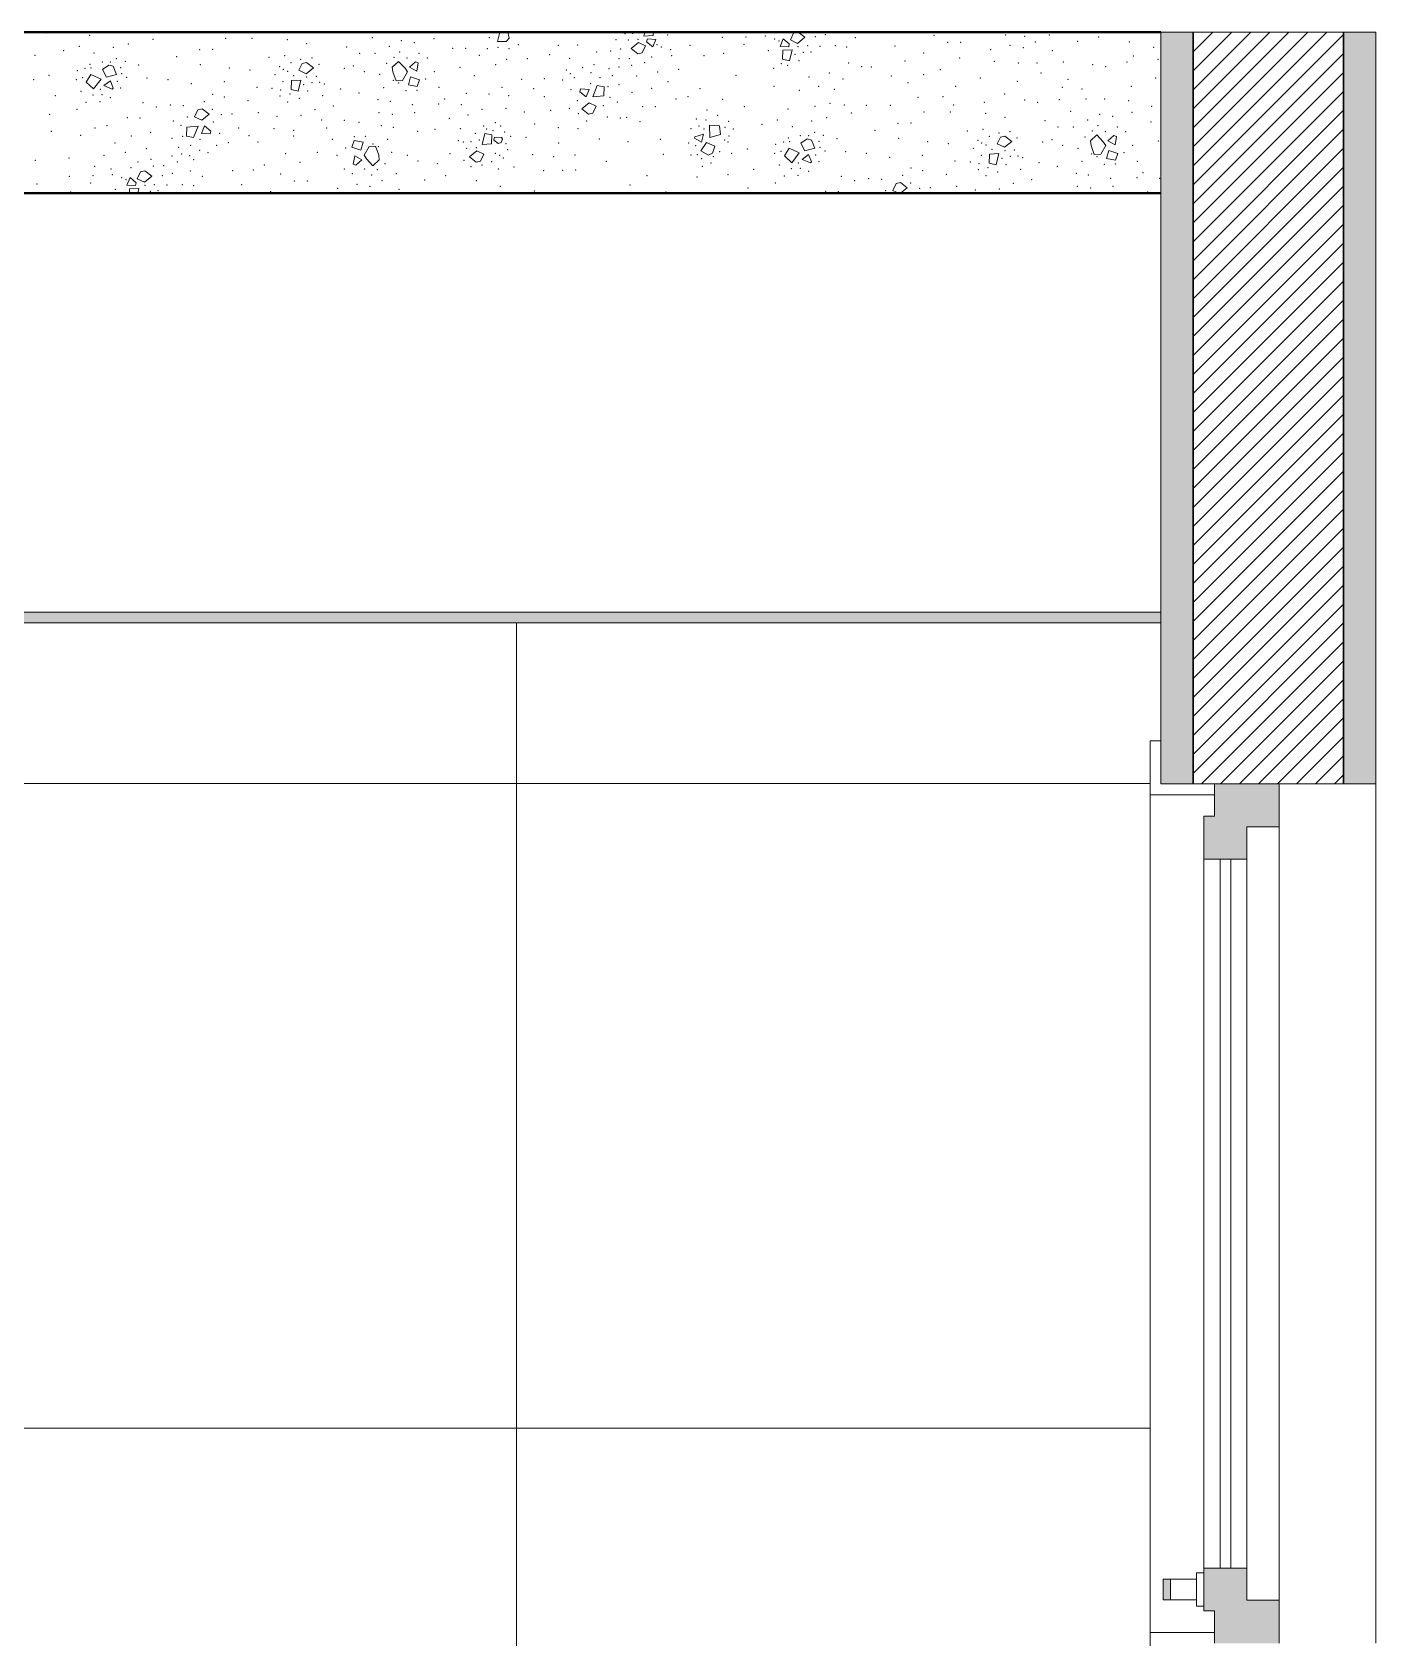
# Model space of a CAD drawing. Header units: metres. Extents: x -1.8 to 75.3, y -2 to 2.8.
# Drawn here: x 67.254 to 68.504, y 0.307 to 1.802 of the extents above; entities that cross this region are included whole.
import ezdxf

# ---------------------------------------------------------------- set-up
doc = ezdxf.new("R2010")
doc.units = ezdxf.units.M
doc.header["$MEASUREMENT"] = 0
for name, color, linetype in [('FORRO.EXEC', 7, 'Continuous'), ('Janelas Archicad', 7, 'Continuous'), ('LAJES.EST', 7, 'Continuous'), ('PAREDE CONSTRUIR', 7, 'Continuous')]:
    doc.layers.add(name, color=color, linetype=linetype)
for name, color, linetype, lineweight in [('FORRO.EXEC_Caneta_No__241', 7, 'Continuous', 13), ('Janelas Archicad_Caneta_No__10', 7, 'Continuous', 5), ('Janelas Archicad_Caneta_No__241', 7, 'Continuous', 13), ('LAJES.EST_Caneta_No__1', 7, 'Continuous', 40), ('LAJES.EST_Caneta_No__241', 7, 'Continuous', 13), ('PAREDE CONSTRUIR_Caneta_No__241', 7, 'Continuous', 13), ('PAREDE CONSTRUIR_Caneta_No__3', 7, 'Continuous', 30)]:
    doc.layers.add(name, color=color, linetype=linetype, lineweight=lineweight)
for name, color, linetype, lineweight, true_color in [('Janelas Archicad_Caneta_No__9', 7, 'Continuous', 9, 0x020202), ('Janelas Archicad_Caneta_No__97', 7, 'Continuous', 13, 0x6b6b6b), ('PAREDE CONSTRUIR_Caneta_No__97', 7, 'Continuous', 13, 0x6b6b6b)]:
    doc.layers.add(name, color=color, linetype=linetype, lineweight=lineweight, true_color=true_color)
pattern_1 = [(45, (101.104018, -1.898244), (-0.008838835, 0.008838835), [])]

# ---------------------------------------------------------------- blocks, each defined once
blk = doc.blocks.new('*X220', base_point=(101.104, -1.8982))
at = {"layer": 'LAJES.EST_Caneta_No__241', "color": 7, "linetype": 'Continuous', "lineweight": 13}
for p, q in [((67.6891, 1.8016), (67.687, 1.7931)), ((67.6891, 1.8016), (67.6897, 1.8018)), ((67.6977, 1.7962), (67.6951, 1.7929)), ((67.6966, 1.8018), (67.6977, 1.7962)), ((67.8232, 1.798), (67.8241, 1.8018)), ((67.8319, 1.7986), (67.8232, 1.798)), ((67.8257, 1.7927), (67.8264, 1.7954)), ((67.8264, 1.7954), (67.8344, 1.795)), ((67.8344, 1.795), (67.8315, 1.788)), ((67.832, 1.8018), (67.8319, 1.7986)), ((67.9499, 1.7884), (67.9527, 1.7955)), ((67.9527, 1.7955), (67.9585, 1.7907)), ((67.9595, 1.7945), (67.9625, 1.8009)), ((67.9661, 1.7913), (67.9595, 1.7945)), ((67.9625, 1.8009), (67.9661, 1.8018)), ((67.9661, 1.7913), (67.973, 1.7969)), ((67.9668, 1.8018), (67.973, 1.7969)), ((67.6951, 1.7929), (67.687, 1.7931)), ((67.8181, 1.7921), (67.8113, 1.7865)), ((67.8176, 1.7815), (67.8113, 1.7865)), ((67.8217, 1.7826), (67.8176, 1.7815)), ((67.8181, 1.7921), (67.8248, 1.7889)), ((67.8248, 1.7889), (67.8217, 1.7826)), ((67.8315, 1.788), (67.8257, 1.7927)), ((67.9579, 1.7881), (67.9499, 1.7884)), ((67.9521, 1.7765), (67.9524, 1.7849)), ((67.9524, 1.7849), (67.9611, 1.7854)), ((67.9585, 1.7907), (67.9579, 1.7881)), ((67.9611, 1.7854), (67.9586, 1.7751)), ((67.3195, 1.7671), (67.3253, 1.7711)), ((67.3232, 1.7597), (67.3195, 1.7671)), ((67.3253, 1.7711), (67.3294, 1.7699)), ((67.3294, 1.7699), (67.3323, 1.7624)), ((67.5022, 1.7662), (67.5053, 1.7726)), ((67.5089, 1.763), (67.5022, 1.7662)), ((67.5053, 1.7726), (67.5093, 1.7736)), ((67.5089, 1.763), (67.5157, 1.7686)), ((67.5093, 1.7736), (67.5157, 1.7686)), ((67.589, 1.769), (67.5948, 1.7745)), ((67.5895, 1.7648), (67.589, 1.769)), ((67.5895, 1.7648), (67.5925, 1.7564)), ((67.5948, 1.7745), (67.6009, 1.7682)), ((67.5985, 1.7568), (67.6031, 1.7647)), ((67.6009, 1.7682), (67.6031, 1.7647)), ((67.6052, 1.7691), (67.6107, 1.7742)), ((67.6118, 1.7653), (67.6052, 1.7691)), ((67.6107, 1.7742), (67.6132, 1.7732)), ((67.6132, 1.7732), (67.6118, 1.7653)), ((67.9521, 1.7765), (67.9586, 1.7751)), ((67.3041, 1.7552), (67.3085, 1.7623)), ((67.3041, 1.7552), (67.3111, 1.7488)), ((67.3085, 1.7623), (67.318, 1.7579)), ((67.318, 1.7579), (67.3111, 1.7488)), ((67.3207, 1.7519), (67.3267, 1.7565)), ((67.3284, 1.7486), (67.3207, 1.7519)), ((67.3232, 1.7597), (67.3323, 1.7624)), ((67.3267, 1.7565), (67.3293, 1.7495)), ((67.3293, 1.7495), (67.3284, 1.7486)), ((67.4948, 1.7483), (67.4951, 1.7566)), ((67.4951, 1.7566), (67.5038, 1.7571)), ((67.5038, 1.7571), (67.5013, 1.7468)), ((67.5925, 1.7564), (67.5985, 1.7568)), ((67.604, 1.7526), (67.606, 1.7602)), ((67.6122, 1.7511), (67.604, 1.7526)), ((67.606, 1.7602), (67.6145, 1.7573)), ((67.6122, 1.7511), (67.6145, 1.7573)), ((67.7755, 1.7415), (67.7798, 1.7522)), ((67.7863, 1.7508), (67.7798, 1.7522)), ((67.7863, 1.7508), (67.786, 1.7424)), ((67.4948, 1.7483), (67.5013, 1.7468)), ((67.7636, 1.7462), (67.7643, 1.7488)), ((67.7694, 1.7414), (67.7636, 1.7462)), ((67.7643, 1.7488), (67.7723, 1.7484)), ((67.7722, 1.736), (67.7654, 1.7304)), ((67.7723, 1.7484), (67.7694, 1.7414)), ((67.7722, 1.736), (67.7789, 1.7328)), ((67.786, 1.7424), (67.7755, 1.7415)), ((67.405, 1.723), (67.408, 1.7294)), ((67.4117, 1.7198), (67.405, 1.723)), ((67.408, 1.7294), (67.4121, 1.7304)), ((67.4117, 1.7198), (67.4185, 1.7254)), ((67.4121, 1.7304), (67.4185, 1.7254)), ((67.7717, 1.7254), (67.7654, 1.7304)), ((67.7758, 1.7264), (67.7717, 1.7254)), ((67.7789, 1.7328), (67.7758, 1.7264)), ((67.3976, 1.705), (67.3979, 1.7134)), ((67.3976, 1.705), (67.4041, 1.7036)), ((67.3979, 1.7134), (67.4083, 1.7143)), ((67.4083, 1.7143), (67.4041, 1.7036)), ((67.4116, 1.7074), (67.4144, 1.7144)), ((67.4196, 1.707), (67.4116, 1.7074)), ((67.4144, 1.7144), (67.4202, 1.7096)), ((67.4202, 1.7096), (67.4196, 1.707)), ((67.6727, 1.6971), (67.6752, 1.7074)), ((67.6817, 1.706), (67.6752, 1.7074)), ((67.6817, 1.706), (67.6814, 1.6976)), ((67.8704, 1.7031), (67.8705, 1.7044)), ((67.8705, 1.7044), (67.8786, 1.7067)), ((67.8786, 1.7067), (67.8769, 1.6993)), ((67.8844, 1.7037), (67.8841, 1.7151)), ((67.8936, 1.7146), (67.8841, 1.7151)), ((67.8946, 1.7063), (67.8844, 1.7037)), ((67.8936, 1.7146), (67.8946, 1.7063)), ((68.1551, 1.704), (68.1592, 1.705)), ((68.1592, 1.705), (68.1655, 1.7)), ((68.2388, 1.7004), (68.2446, 1.706)), ((68.2446, 1.706), (68.2507, 1.6996)), ((68.255, 1.7005), (68.2605, 1.7056)), ((68.2605, 1.7056), (68.263, 1.7046)), ((68.263, 1.7046), (68.2616, 1.6967)), ((67.5537, 1.7009), (67.5514, 1.6946)), ((67.5598, 1.6918), (67.5514, 1.6946)), ((67.5537, 1.7009), (67.5619, 1.6994)), ((67.5619, 1.6994), (67.5598, 1.6918)), ((67.5674, 1.6952), (67.5628, 1.6872)), ((67.5734, 1.6956), (67.5674, 1.6952)), ((67.5764, 1.6872), (67.5734, 1.6956)), ((67.6676, 1.6912), (67.6608, 1.6856)), ((67.6676, 1.6912), (67.6743, 1.688)), ((67.6814, 1.6976), (67.6727, 1.6971)), ((67.6836, 1.7013), (67.6843, 1.7039)), ((67.6876, 1.698), (67.6836, 1.7013)), ((67.6843, 1.7039), (67.6906, 1.7036)), ((67.6876, 1.698), (67.6904, 1.699)), ((67.6916, 1.7021), (67.6904, 1.699)), ((67.6916, 1.7021), (67.6906, 1.7036)), ((67.8769, 1.6993), (67.8704, 1.7031)), ((67.8815, 1.6991), (67.8762, 1.6912)), ((67.8832, 1.6872), (67.8762, 1.6912)), ((67.8815, 1.6991), (67.8891, 1.6957)), ((67.8891, 1.6957), (67.8871, 1.6889)), ((67.9539, 1.6866), (67.9583, 1.6937)), ((67.9583, 1.6937), (67.9678, 1.6893)), ((67.9693, 1.6985), (67.9751, 1.7025)), ((67.973, 1.6911), (67.9693, 1.6985)), ((67.973, 1.6911), (67.9822, 1.6938)), ((67.9751, 1.7025), (67.9792, 1.7013)), ((67.9792, 1.7013), (67.9822, 1.6938)), ((68.152, 1.6976), (68.1551, 1.704)), ((68.1587, 1.6945), (68.152, 1.6976)), ((68.1587, 1.6945), (68.1655, 1.7)), ((68.2393, 1.6962), (68.2388, 1.7004)), ((68.2393, 1.6962), (68.2423, 1.6878)), ((68.2483, 1.6882), (68.2529, 1.6961)), ((68.2507, 1.6996), (68.2529, 1.6961)), ((68.2538, 1.684), (68.2559, 1.6916)), ((68.2616, 1.6967), (68.255, 1.7005)), ((68.2559, 1.6916), (68.2643, 1.6888)), ((67.5527, 1.6788), (67.5541, 1.6866)), ((67.5552, 1.6778), (67.5527, 1.6788)), ((67.5541, 1.6866), (67.5607, 1.6829)), ((67.5607, 1.6829), (67.5552, 1.6778)), ((67.565, 1.6837), (67.5628, 1.6872)), ((67.571, 1.6774), (67.565, 1.6837)), ((67.5769, 1.683), (67.571, 1.6774)), ((67.5764, 1.6872), (67.5769, 1.683)), ((67.6671, 1.6806), (67.6608, 1.6856)), ((67.6712, 1.6816), (67.6671, 1.6806)), ((67.6743, 1.688), (67.6712, 1.6816)), ((67.8871, 1.6889), (67.8832, 1.6872)), ((67.9539, 1.6866), (67.9609, 1.6802)), ((67.9678, 1.6893), (67.9609, 1.6802)), ((67.9705, 1.6833), (67.9765, 1.6879)), ((67.9782, 1.68), (67.9705, 1.6833)), ((67.9765, 1.6879), (67.9791, 1.6809)), ((67.9791, 1.6809), (67.9782, 1.68)), ((68.1446, 1.6797), (68.1449, 1.688)), ((68.1446, 1.6797), (68.1511, 1.6783)), ((68.1449, 1.688), (68.1536, 1.6886)), ((68.1536, 1.6886), (68.1511, 1.6783)), ((68.2423, 1.6878), (68.2483, 1.6882)), ((68.262, 1.6825), (68.2538, 1.684)), ((68.262, 1.6825), (68.2643, 1.6888)), ((67.3421, 1.6592), (67.345, 1.6663)), ((67.345, 1.6663), (67.3508, 1.6615)), ((67.3508, 1.6615), (67.3501, 1.6589)), ((67.3517, 1.6653), (67.3548, 1.6717)), ((67.3584, 1.6621), (67.3517, 1.6653)), ((67.3548, 1.6717), (67.3589, 1.6727)), ((67.3584, 1.6621), (67.3652, 1.6677)), ((67.3589, 1.6727), (67.3652, 1.6677)), ((68.0548, 1.6544), (68.0579, 1.6608)), ((68.0579, 1.6608), (68.0619, 1.6618)), ((68.0619, 1.6618), (68.0683, 1.6568)), ((67.3501, 1.6589), (67.3421, 1.6592)), ((67.3445, 1.6518), (67.3446, 1.6557)), ((67.3446, 1.6557), (67.3533, 1.6562)), ((67.3533, 1.6562), (67.3522, 1.6518)), ((68.0604, 1.6518), (68.0548, 1.6544)), ((68.0621, 1.6518), (68.0683, 1.6568))]:
    blk.add_line(p, q, dxfattribs=at)
for p in [(67.2669, 1.8008), (67.3075, 1.7987), (67.3327, 1.8012), (67.3664, 1.795), (67.434, 1.7959), (67.4585, 1.7959), (67.4915, 1.7948), (67.5705, 1.7966), (67.6277, 1.7957), (67.6459, 1.8012), (67.6683, 1.8013), (67.6793, 1.7965), (67.7108, 1.8013), (67.7971, 1.7948), (67.8055, 1.8003), (67.8088, 1.7945), (67.8127, 1.8006), (67.8176, 1.7951), (67.8452, 1.799), (67.8962, 1.7968), (67.9183, 1.7972), (67.9361, 1.7981), (67.9449, 1.7954), (67.9826, 1.7974), (67.9919, 1.7994), (68.0088, 1.8015), (68.02, 1.7966), (68.0931, 1.7989), (68.1598, 1.7991), (68.1776, 1.7978), (68.2005, 1.7991), (68.2463, 1.7972), (67.2567, 1.78), (67.2831, 1.7846), (67.2977, 1.7885), (67.3114, 1.7824), (67.3294, 1.7877), (67.3435, 1.7907), (67.4099, 1.7855), (67.4218, 1.7856), (67.4889, 1.7798), (67.5094, 1.7909), (67.5467, 1.7879), (67.5586, 1.7819), (67.5731, 1.7821), (67.5864, 1.7886), (67.596, 1.7833), (67.5974, 1.7938), (67.6096, 1.7919), (67.6139, 1.782), (67.6451, 1.7866), (67.6572, 1.7867), (67.6699, 1.78), (67.6775, 1.7865), (67.6873, 1.7875), (67.6975, 1.7865), (67.7063, 1.79), (67.7356, 1.7808), (67.7436, 1.7895), (67.7616, 1.7899), (67.7793, 1.7831), (67.7923, 1.7841), (67.8016, 1.786), (67.8353, 1.79), (67.8394, 1.788), (67.8481, 1.7853), (67.849, 1.7798), (67.866, 1.7895), (67.8792, 1.7799), (67.8975, 1.7821), (67.9163, 1.7903), (67.9391, 1.7845), (67.949, 1.7935), (67.9638, 1.7812), (67.9667, 1.7883), (67.9715, 1.7828), (67.9755, 1.789), (67.9788, 1.7832), (67.9871, 1.7886), (68.0014, 1.789), (68.012, 1.7878), (68.0567, 1.7889), (68.0836, 1.7824), (68.1057, 1.7922), (68.1178, 1.7923), (68.1459, 1.7855), (68.164, 1.7893), (68.1762, 1.7874), (68.1873, 1.7926), (68.2032, 1.7846), (68.2269, 1.7933), (68.2749, 1.7925), (68.2785, 1.7795), (68.2975, 1.7875), (67.296, 1.7658), (67.3032, 1.7681), (67.3077, 1.7719), (67.3088, 1.7685), (67.3191, 1.7739), (67.3268, 1.7739), (67.3322, 1.7771), (67.3364, 1.7687), (67.3405, 1.7744), (67.353, 1.771), (67.3885, 1.779), (67.4105, 1.7714), (67.4374, 1.7683), (67.4567, 1.7666), (67.4743, 1.7782), (67.4842, 1.7697), (67.4876, 1.7672), (67.4917, 1.7652), (67.4949, 1.7732), (67.5039, 1.7763), (67.5142, 1.7777), (67.5207, 1.7718), (67.5445, 1.7679), (67.5529, 1.7701), (67.563, 1.7649), (67.5837, 1.7726), (67.5907, 1.7783), (67.6027, 1.7776), (67.6215, 1.7778), (67.6283, 1.765), (67.652, 1.7691), (67.6853, 1.7716), (67.6954, 1.7763), (67.7148, 1.777), (67.7509, 1.7666), (67.7542, 1.7774), (67.7663, 1.7688), (67.7766, 1.7714), (67.7907, 1.7676), (67.7999, 1.7693), (67.8001, 1.7769), (67.8097, 1.7771), (67.8119, 1.7709), (67.824, 1.7734), (67.8305, 1.7787), (67.836, 1.7646), (67.8556, 1.7672), (67.9438, 1.768), (67.951, 1.7724), (67.957, 1.7708), (67.9675, 1.7751), (68.0137, 1.7729), (68.0257, 1.7697), (68.0347, 1.7693), (68.066, 1.7749), (68.0991, 1.7668), (68.1171, 1.7777), (68.1492, 1.7747), (68.1716, 1.773), (68.189, 1.7731), (68.2136, 1.7738), (68.2408, 1.7715), (68.253, 1.7697), (68.2728, 1.7739), (68.3015, 1.7763), (67.2552, 1.7574), (67.2697, 1.7614), (67.295, 1.7574), (67.301, 1.7595), (67.3331, 1.7558), (67.3364, 1.7496), (67.3372, 1.7632), (67.342, 1.7597), (67.3609, 1.7591), (67.3804, 1.7575), (67.4021, 1.7537), (67.4326, 1.7557), (67.463, 1.7504), (67.4772, 1.7495), (67.48, 1.762), (67.4874, 1.7557), (67.4972, 1.7613), (67.5065, 1.7529), (67.5094, 1.76), (67.5142, 1.7546), (67.5182, 1.7607), (67.5215, 1.7549), (67.5259, 1.7534), (67.5773, 1.7623), (67.5811, 1.7501), (67.5899, 1.7568), (67.5949, 1.7543), (67.6201, 1.758), (67.6326, 1.7502), (67.6655, 1.7612), (67.691, 1.7502), (67.7093, 1.7579), (67.7304, 1.7585), (67.7475, 1.7572), (67.7547, 1.7631), (67.7584, 1.7595), (67.7737, 1.7538), (67.774, 1.764), (67.7823, 1.7593), (67.7897, 1.7511), (67.7937, 1.7613), (67.7999, 1.7528), (67.8163, 1.761), (67.8303, 1.7493), (67.8456, 1.7557), (67.9088, 1.7614), (67.9442, 1.7512), (67.9767, 1.76), (67.9857, 1.7514), (67.9958, 1.7636), (68.0083, 1.758), (68.0534, 1.7608), (68.069, 1.7546), (68.0834, 1.7621), (68.1134, 1.7512), (68.1361, 1.7591), (68.1707, 1.7558), (68.1926, 1.7637), (68.2127, 1.7503), (68.2178, 1.7577), (68.2767, 1.7512), (68.2994, 1.7591), (67.2756, 1.7427), (67.2993, 1.7466), (67.3039, 1.7363), (67.3106, 1.7433), (67.3169, 1.7369), (67.3172, 1.7484), (67.319, 1.7435), (67.3266, 1.7406), (67.3571, 1.736), (67.4141, 1.7369), (67.4219, 1.7439), (67.4328, 1.7414), (67.4549, 1.7379), (67.4844, 1.7422), (67.4851, 1.7479), (67.4916, 1.7368), (67.4937, 1.7441), (67.5025, 1.74), (67.5102, 1.7468), (67.5241, 1.7425), (67.5411, 1.7489), (67.5582, 1.7452), (67.5758, 1.7388), (67.5871, 1.7372), (67.6018, 1.7473), (67.6077, 1.7342), (67.6121, 1.7476), (67.6321, 1.7347), (67.6378, 1.7394), (67.6533, 1.7343), (67.6579, 1.7447), (67.6791, 1.744), (67.6974, 1.7425), (67.7207, 1.749), (67.7304, 1.7418), (67.7554, 1.7483), (67.7613, 1.7378), (67.7915, 1.7409), (67.7985, 1.7367), (67.8122, 1.7458), (67.853, 1.7394), (67.8641, 1.7418), (67.8754, 1.7491), (67.8964, 1.7391), (67.9679, 1.7477), (67.9963, 1.7353), (68.0003, 1.7484), (68.0782, 1.7409), (68.1014, 1.7417), (68.14, 1.7364), (68.1588, 1.7441), (68.1775, 1.7384), (68.1896, 1.7365), (68.2099, 1.7388), (68.2308, 1.7489), (68.2345, 1.7395), (68.2519, 1.7396), (68.2743, 1.7378), (67.2701, 1.7253), (67.2957, 1.7299), (67.3426, 1.722), (67.3544, 1.7219), (67.3694, 1.7319), (67.3825, 1.7339), (67.3946, 1.7332), (67.3984, 1.7226), (67.4216, 1.73), (67.43, 1.7249), (67.44, 1.7255), (67.4645, 1.7269), (67.4818, 1.7235), (67.504, 1.7244), (67.5171, 1.7296), (67.5232, 1.7199), (67.5343, 1.7329), (67.5444, 1.7196), (67.5767, 1.7269), (67.5891, 1.7251), (67.6098, 1.7269), (67.6422, 1.7214), (67.6594, 1.7246), (67.6725, 1.7298), (67.6947, 1.7307), (67.712, 1.7274), (67.7365, 1.7288), (67.7538, 1.7309), (67.7622, 1.7258), (67.7854, 1.7332), (67.7893, 1.7226), (67.8014, 1.7219), (67.8071, 1.7223), (67.8221, 1.7323), (67.8339, 1.7323), (67.8721, 1.7208), (67.8811, 1.7198), (67.8818, 1.7293), (67.8919, 1.7243), (67.9167, 1.7322), (67.9475, 1.7199), (67.9573, 1.7302), (67.9825, 1.7327), (67.9933, 1.7221), (68.0098, 1.7339), (68.0162, 1.7264), (68.0303, 1.7336), (68.0526, 1.7336), (68.0839, 1.7273), (68.1083, 1.7273), (68.1113, 1.734), (68.1413, 1.7262), (68.1592, 1.7223), (68.1965, 1.7193), (68.2203, 1.728), (68.2362, 1.72), (68.2473, 1.7252), (68.2594, 1.7233), (68.2775, 1.7271), (68.2957, 1.7326), (67.2718, 1.7094), (67.2991, 1.7058), (67.3124, 1.7124), (67.3235, 1.7148), (67.3462, 1.7049), (67.3643, 1.7084), (67.3854, 1.7191), (67.3924, 1.7149), (67.3941, 1.7047), (67.4225, 1.718), (67.4284, 1.7075), (67.4461, 1.7125), (67.4557, 1.7053), (67.4791, 1.7118), (67.4973, 1.705), (67.4974, 1.7103), (67.5281, 1.7125), (67.5538, 1.7043), (67.5582, 1.7177), (67.5641, 1.7047), (67.5787, 1.7148), (67.59, 1.7131), (67.6126, 1.7095), (67.6289, 1.7113), (67.6524, 1.7118), (67.6663, 1.7074), (67.674, 1.7142), (67.6768, 1.7117), (67.6828, 1.7101), (67.6849, 1.7175), (67.69, 1.7145), (67.6936, 1.7088), (67.6993, 1.7047), (67.7216, 1.7163), (67.7437, 1.7128), (67.7619, 1.7119), (67.7698, 1.7189), (67.8194, 1.7183), (67.8669, 1.7118), (67.8746, 1.7143), (67.8791, 1.7117), (67.8987, 1.7132), (67.9021, 1.7186), (67.9024, 1.7051), (67.9065, 1.7114), (67.933, 1.716), (67.9612, 1.7138), (67.9689, 1.7053), (67.9766, 1.7054), (67.9792, 1.7191), (67.982, 1.7085), (67.9903, 1.7058), (68.0383, 1.7104), (68.0597, 1.7169), (68.0716, 1.717), (68.1241, 1.7096), (68.1388, 1.7112), (68.1447, 1.7046), (68.1537, 1.7077), (68.164, 1.7091), (68.2084, 1.7133), (68.2229, 1.7135), (68.2405, 1.7097), (68.2458, 1.7147), (68.2525, 1.709), (68.2637, 1.7134), (68.2714, 1.7092), (68.295, 1.718), (67.3309, 1.6985), (67.3405, 1.6897), (67.3602, 1.6932), (67.3839, 1.703), (67.3902, 1.6945), (67.4015, 1.6965), (67.4099, 1.6918), (67.4101, 1.702), (67.4174, 1.6896), (67.4255, 1.6963), (67.4364, 1.6987), (67.4642, 1.6996), (67.5193, 1.6899), (67.5332, 1.7018), (67.5458, 1.694), (67.571, 1.6977), (67.576, 1.6951), (67.5847, 1.7019), (67.5885, 1.6897), (67.6506, 1.7008), (67.655, 1.6993), (67.6583, 1.6935), (67.6623, 1.6997), (67.6671, 1.6942), (67.67, 1.7013), (67.6947, 1.698), (67.6965, 1.6922), (67.7135, 1.7038), (67.7439, 1.6985), (67.7817, 1.7021), (67.8085, 1.6997), (67.8384, 1.7019), (67.8649, 1.6986), (67.8714, 1.6959), (67.8937, 1.6906), (67.8983, 1.7013), (67.9013, 1.6993), (67.9195, 1.6928), (67.9458, 1.6972), (67.9508, 1.6909), (67.9531, 1.6995), (67.9575, 1.7033), (67.9587, 1.6999), (67.9862, 1.7001), (67.987, 1.6946), (67.9918, 1.6911), (68.0028, 1.7024), (68.0108, 1.6905), (68.0603, 1.7028), (68.0872, 1.6997), (68.1065, 1.698), (68.1298, 1.6934), (68.134, 1.7011), (68.1374, 1.6986), (68.1415, 1.6966), (68.147, 1.6927), (68.1592, 1.6915), (68.168, 1.6921), (68.1705, 1.7032), (68.1943, 1.6993), (68.2028, 1.7015), (68.2128, 1.6963), (68.2271, 1.6937), (68.2335, 1.704), (68.2699, 1.6894), (68.2781, 1.6964), (68.3018, 1.7005), (67.257, 1.6823), (67.2882, 1.6847), (67.3121, 1.6769), (67.3209, 1.687), (67.3274, 1.6744), (67.346, 1.6756), (67.3525, 1.6808), (67.3646, 1.6834), (67.3668, 1.6771), (67.3764, 1.6774), (67.3839, 1.6865), (67.3889, 1.6809), (67.3931, 1.6882), (67.4005, 1.6866), (67.4043, 1.6831), (67.4699, 1.6781), (67.4897, 1.6886), (67.5032, 1.6806), (67.5376, 1.687), (67.5822, 1.6794), (67.6029, 1.687), (67.6129, 1.6819), (67.631, 1.6792), (67.6427, 1.6886), (67.6558, 1.6824), (67.6623, 1.6765), (67.6726, 1.6779), (67.6816, 1.681), (67.6848, 1.689), (67.6876, 1.6744), (67.6889, 1.6871), (67.6923, 1.6845), (67.7022, 1.6761), (67.7198, 1.6876), (67.7391, 1.6859), (67.759, 1.6874), (67.7883, 1.6814), (67.8414, 1.688), (67.867, 1.6872), (67.8729, 1.6876), (67.8769, 1.6838), (67.8774, 1.6767), (67.8855, 1.6799), (67.8878, 1.6857), (67.905, 1.6888), (67.9448, 1.6888), (67.9491, 1.678), (67.9604, 1.6747), (67.967, 1.6798), (67.9689, 1.6749), (67.9829, 1.6872), (67.9862, 1.681), (68.0303, 1.6889), (68.0519, 1.6851), (68.0717, 1.6753), (68.0824, 1.6871), (68.1128, 1.6818), (68.127, 1.6809), (68.1349, 1.6793), (68.1372, 1.6871), (68.1435, 1.6755), (68.1563, 1.6843), (68.16, 1.6782), (68.1641, 1.686), (68.1713, 1.6863), (68.1757, 1.6848), (68.1909, 1.6803), (68.208, 1.6767), (68.231, 1.6815), (68.2397, 1.6883), (68.2447, 1.6857), (68.2516, 1.6787), (68.2619, 1.679), (68.2825, 1.6816), (67.2583, 1.6603), (67.2884, 1.6676), (67.3085, 1.6612), (67.3105, 1.668), (67.3284, 1.669), (67.3371, 1.6663), (67.3412, 1.6643), (67.3677, 1.6598), (67.3749, 1.6682), (67.3842, 1.6702), (67.3936, 1.6598), (67.4011, 1.6723), (67.4122, 1.6674), (67.4404, 1.6727), (67.4489, 1.6597), (67.4598, 1.6735), (67.4853, 1.6697), (67.498, 1.663), (67.5101, 1.6631), (67.5443, 1.6742), (67.552, 1.67), (67.5563, 1.6601), (67.5632, 1.6744), (67.5699, 1.6687), (67.5752, 1.6737), (67.5795, 1.6634), (67.5928, 1.6699), (67.6191, 1.6641), (67.6386, 1.668), (67.6671, 1.6633), (67.7299, 1.6729), (67.7477, 1.6732), (67.7596, 1.6733), (67.826, 1.6681), (67.8725, 1.667), (67.9014, 1.6689), (67.9254, 1.6741), (67.9455, 1.6613), (67.9538, 1.6678), (67.9667, 1.6683), (67.9764, 1.672), (68.0069, 1.6674), (68.0192, 1.6633), (68.0323, 1.6653), (68.0444, 1.6646), (68.0639, 1.6683), (68.0714, 1.6614), (68.0826, 1.6729), (68.1047, 1.6693), (68.1343, 1.6736), (68.1414, 1.6682), (68.1523, 1.6714), (68.1669, 1.661), (68.1739, 1.6739), (68.1841, 1.6643), (68.2256, 1.6702), (68.2369, 1.6686), (68.2575, 1.6656), (68.2819, 1.6661), (68.2876, 1.6708), (68.3031, 1.6657), (67.2898, 1.6529), (67.3313, 1.6553), (67.356, 1.652), (67.3589, 1.6591), (67.3638, 1.6536), (67.371, 1.654), (67.3794, 1.6594), (67.4043, 1.6587), (67.4759, 1.6532), (67.5382, 1.6563), (67.5684, 1.6582), (67.5954, 1.6554), (67.6897, 1.6583), (67.7212, 1.6538), (67.8101, 1.6593), (67.8165, 1.6518), (67.8438, 1.653), (67.9199, 1.6567), (67.9924, 1.6534), (68.0042, 1.6533), (68.0482, 1.6541), (68.0798, 1.6563), (68.0898, 1.6569), (68.1143, 1.6583), (68.1316, 1.6549), (68.1538, 1.6558), (68.2266, 1.6583), (68.2389, 1.6565), (68.2596, 1.6583), (68.292, 1.6528)]:
    blk.add_point(p, dxfattribs=at)

msp = doc.modelspace()

# ---------------------------------------------------------------- hatches: boundary and pattern name
at = {"layer": 'FORRO.EXEC', "linetype": 'Continuous', "lineweight": 0, "true_color": 0xffffff}
msp.add_hatch(color=7, dxfattribs=at).paths.add_polyline_path([(68.3043, 1.2618), (64.0038, 1.2618), (64.0038, 1.2518), (68.3043, 1.2518)])
at = {"layer": 'Janelas Archicad', "linetype": 'Continuous', "lineweight": 0, "true_color": 0xffffff}
for points in [[(68.3543, 1.0718), (68.3843, 1.0718), (68.3843, 1.0618), (68.4143, 1.0618), (68.4143, 1.1018), (68.3543, 1.1018)], [(68.3843, 1.0318), (68.3843, 1.0718), (68.3443, 1.0718), (68.3443, 1.0318)], [(68.3133, 0.3423), (68.3133, 0.3613), (68.3063, 0.3613), (68.3063, 0.3423)], [(68.3843, 0.3718), (68.3443, 0.3718), (68.3443, 0.3318), (68.3843, 0.3318)], [(68.3843, 0.3418), (68.3843, 0.3318), (68.3543, 0.3318), (68.3543, 0.3018), (68.4143, 0.3018), (68.4143, 0.3418)]]:
    msp.add_hatch(color=7, dxfattribs=at).paths.add_polyline_path(points)
at = {"layer": 'PAREDE CONSTRUIR', "linetype": 'Continuous', "lineweight": 0, "true_color": 0xffffff}
for points in [[(68.3043, 1.8018), (68.3043, 1.3518), (68.3343, 1.3518), (68.3343, 1.8018)], [(68.4743, 1.3518), (68.5043, 1.3518), (68.5043, 1.8018), (68.4743, 1.8018)], [(68.3043, 1.3518), (68.3043, 1.1018), (68.3343, 1.1018), (68.3343, 1.3518)], [(68.5043, 1.3518), (68.4743, 1.3518), (68.4743, 1.1018), (68.5043, 1.1018)]]:
    msp.add_hatch(color=7, dxfattribs=at).paths.add_polyline_path(points)
at = {"layer": 'PAREDE CONSTRUIR', "linetype": 'Continuous', "lineweight": 0, "true_color": 0x000000}
h = msp.add_hatch(dxfattribs=at)
h.set_pattern_fill('common_brick_000e', color=18, style=0, pattern_type=2)
h.set_pattern_definition(pattern_1)
h.paths.add_polyline_path([(68.3343, 1.8018), (68.3343, 1.3518), (68.4743, 1.3518), (68.4743, 1.8018)])
h = msp.add_hatch(dxfattribs=at)
h.set_pattern_fill('common_brick_000e', color=18, style=0, pattern_type=2)
h.set_pattern_definition(pattern_1)
h.paths.add_polyline_path([(68.3343, 1.3518), (68.3343, 1.1018), (68.4143, 1.1018), (68.4743, 1.1018), (68.4743, 1.3518)])
at = {"layer": 'PAREDE CONSTRUIR_Caneta_No__97', "linetype": 'Continuous', "lineweight": 13, "true_color": 0x6b6b6b}
h = msp.add_hatch(dxfattribs=at)
h.set_pattern_fill('Ceramica_60_x_60_000e', color=251, style=0, pattern_type=2)
h.set_pattern_definition([(360, (68.3043, -1.89824), (0, 0.6), []), (90, (68.3043, -1.89824), (-0.6, 0), [])])
h.paths.add_polyline_path([(68.3043, 1.2518), (64.0038, 1.2518), (64.0038, 0.3218), (64.0228, 0.3218), (64.0228, -1.8982), (68.3043, -1.8982), (68.3043, -1.0982), (68.0581, -1.0982), (68.0581, -1.1532), (67.8971, -1.1532), (67.8971, -1.1582), (67.8974, -1.1582), (67.8971, -1.1585), (67.8971, -1.1882), (67.8151, -1.1882), (67.8151, -1.1585), (67.8147, -1.1582), (67.8151, -1.1582), (67.8151, -1.1532), (67.6541, -1.1532), (67.6541, -1.0982), (66.2043, -1.0982), (66.2043, -0.8982), (67.8471, -0.8982), (67.8471, -0.8142), (67.8471, -0.8033), (67.8471, -0.7721), (67.8484, -0.7676), (67.8517, -0.7644), (67.8562, -0.7632), (67.8607, -0.7645), (67.864, -0.7679), (67.8651, -0.7724), (67.8651, -0.8034), (67.8651, -0.8142), (67.8651, -0.8982), (68.3043, -0.8982), (68.3043, 0.2618), (68.2943, 0.2618), (68.2943, 1.1218), (68.2943, 1.1418), (68.3043, 1.1418)])

# ---------------------------------------------------------------- linework, layer by layer
at = {"layer": 'FORRO.EXEC_Caneta_No__241', "color": 7, "linetype": 'Continuous', "lineweight": 13}
for p, q in [((68.3043, 1.2618), (64.0038, 1.2618)), ((68.3043, 1.2518), (64.0038, 1.2518))]:
    msp.add_line(p, q, dxfattribs=at)
at = {"layer": 'Janelas Archicad_Caneta_No__10', "color": 7, "linetype": 'Continuous', "lineweight": 5}
for p, q in [((68.2943, 1.1418), (68.2943, 1.0918)), ((68.3043, 1.1418), (68.2943, 1.1418)), ((68.2943, 0.3118), (68.2943, 0.2618))]:
    msp.add_line(p, q, dxfattribs=at)
at = {"layer": 'Janelas Archicad_Caneta_No__10', "color": 7, "linetype": 'Continuous', "lineweight": 5, "flags": 128}
for points in [[(68.3543, 1.0918), (68.3043, 1.0918), (68.2943, 1.0918)], [(68.3543, 0.3118), (68.3043, 0.3118), (68.2943, 0.3118)]]:
    msp.add_lwpolyline(points, dxfattribs=at)
at = {"layer": 'Janelas Archicad_Caneta_No__241', "color": 7, "linetype": 'Continuous', "lineweight": 13}
msp.add_line((68.5043, 1.1018), (68.5043, 0.3018), dxfattribs=at)
at = {"layer": 'Janelas Archicad_Caneta_No__9', "color": 18, "linetype": 'Continuous', "lineweight": 9, "true_color": 0x020202}
for p, q in [((68.2943, 1.0918), (68.2943, 0.3118)), ((68.4143, 1.1018), (68.4143, 1.0618)), ((68.3443, 1.0718), (68.3443, 1.0318)), ((68.3543, 1.0718), (68.3443, 1.0718)), ((68.3843, 1.0618), (68.3843, 1.0318)), ((68.4143, 1.0618), (68.3843, 1.0618)), ((68.4143, 1.0618), (68.4143, 0.3418)), ((68.3443, 1.0318), (68.3443, 0.9545)), ((68.3843, 1.0318), (68.3443, 1.0318)), ((68.3593, 1.0318), (68.3593, 0.3718)), ((68.3693, 0.3718), (68.3693, 1.0318)), ((68.3843, 1.0318), (68.3843, 0.9545)), ((68.3443, 0.8824), (68.3443, 0.8373)), ((68.3843, 0.8824), (68.3843, 0.8373)), ((68.3443, 0.7652), (68.3443, 0.7201)), ((68.3843, 0.7652), (68.3843, 0.7201)), ((68.3443, 0.648), (68.3443, 0.6029)), ((68.3843, 0.648), (68.3843, 0.6029)), ((68.3443, 0.5308), (68.3443, 0.3718)), ((68.3843, 0.5308), (68.3843, 0.3718)), ((68.3063, 0.3613), (68.3063, 0.3423)), ((68.3133, 0.3613), (68.3063, 0.3613)), ((68.3133, 0.3613), (68.3168, 0.3613)), ((68.3133, 0.3613), (68.3133, 0.3423)), ((68.3168, 0.3613), (68.3273, 0.3613)), ((68.3273, 0.3613), (68.3373, 0.3613)), ((68.3373, 0.3363), (68.3373, 0.3673)), ((68.3443, 0.3673), (68.3373, 0.3673)), ((68.3443, 0.3718), (68.3443, 0.3318)), ((68.3843, 0.3718), (68.3443, 0.3718)), ((68.3843, 0.3718), (68.3843, 0.3418)), ((68.3133, 0.3423), (68.3063, 0.3423)), ((68.3133, 0.3423), (68.3168, 0.3423)), ((68.3168, 0.3423), (68.3273, 0.3423)), ((68.3273, 0.3423), (68.3373, 0.3423)), ((68.3443, 0.3363), (68.3373, 0.3363)), ((68.3543, 0.3318), (68.3443, 0.3318)), ((68.4143, 0.3418), (68.3843, 0.3418)), ((68.4143, 0.3418), (68.4143, 0.3018))]:
    msp.add_line(p, q, dxfattribs=at)
at = {"layer": 'Janelas Archicad_Caneta_No__9', "color": 18, "linetype": 'Continuous', "lineweight": 9, "true_color": 0x020202, "flags": 128}
for points in [[(68.3543, 1.1018), (68.3543, 1.0918), (68.3543, 1.0718)], [(68.3543, 0.3318), (68.3543, 0.3118), (68.3543, 0.3018)]]:
    msp.add_lwpolyline(points, dxfattribs=at)
at = {"layer": 'Janelas Archicad_Caneta_No__97', "color": 251, "linetype": 'Continuous', "lineweight": 13, "true_color": 0x6b6b6b}
for p, q in [((68.3443, 0.9545), (68.3443, 0.8824)), ((68.3843, 0.9545), (68.3843, 0.8824)), ((68.3443, 0.8373), (68.3443, 0.7652)), ((68.3843, 0.8373), (68.3843, 0.7652)), ((68.3443, 0.7201), (68.3443, 0.648)), ((68.3843, 0.7201), (68.3843, 0.648)), ((68.3443, 0.6029), (68.3443, 0.5308)), ((68.3843, 0.6029), (68.3843, 0.5308))]:
    msp.add_line(p, q, dxfattribs=at)
at = {"layer": 'LAJES.EST_Caneta_No__1', "color": 7, "linetype": 'Continuous', "lineweight": 40}
for p, q in [((68.3043, 1.8018), (63.8638, 1.8018)), ((68.3043, 1.6518), (63.8638, 1.6518))]:
    msp.add_line(p, q, dxfattribs=at)
at = {"layer": 'PAREDE CONSTRUIR_Caneta_No__241', "color": 7, "linetype": 'Continuous', "lineweight": 13}
for p, q in [((68.3043, 1.8018), (68.3043, 1.6518)), ((68.5043, 1.8018), (68.5043, 1.3518)), ((68.3043, 1.6518), (68.3043, 1.3518)), ((68.3043, 1.3518), (68.3043, 1.2618)), ((68.5043, 1.3518), (68.5043, 1.1018)), ((68.3043, 1.2618), (68.3043, 1.2518))]:
    msp.add_line(p, q, dxfattribs=at)
at = {"layer": 'PAREDE CONSTRUIR_Caneta_No__241', "color": 7, "linetype": 'Continuous', "lineweight": 13, "flags": 128}
for points in [[(68.5043, 1.8018), (68.4743, 1.8018), (68.3343, 1.8018), (68.3043, 1.8018)], [(68.3043, 1.2518), (68.3043, 1.1418), (68.3043, 1.1018)], [(68.5043, 1.1018), (68.4743, 1.1018), (68.4143, 1.1018), (68.3543, 1.1018), (68.3343, 1.1018), (68.3043, 1.1018)]]:
    msp.add_lwpolyline(points, dxfattribs=at)
at = {"layer": 'PAREDE CONSTRUIR_Caneta_No__3', "color": 7, "linetype": 'Continuous', "lineweight": 30}
for p, q in [((68.3343, 1.8018), (68.3343, 1.3518)), ((68.4743, 1.8018), (68.4743, 1.3518)), ((68.3343, 1.3518), (68.3343, 1.1018)), ((68.4743, 1.3518), (68.4743, 1.1018))]:
    msp.add_line(p, q, dxfattribs=at)

# ---------------------------------------------------------------- block references
at = {"layer": 'LAJES.EST', "lineweight": 0}
msp.add_blockref('*X220', (101.104, -1.8982), dxfattribs=at)

doc.saveas('drawing.dxf')
